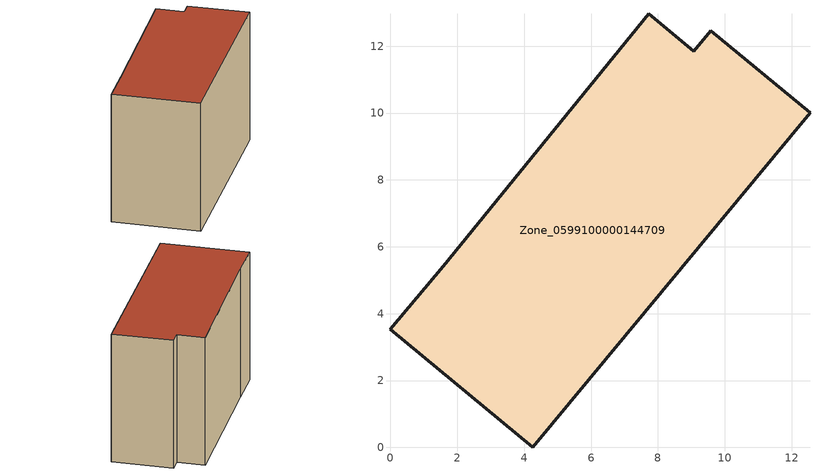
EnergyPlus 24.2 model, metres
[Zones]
Zone_0599100000144709
 floor ground (C_G): 9.07,11.85 9.58,12.46 12.55,10.01 4.25,0 0,3.54 1.58,5.42 7.72,12.97 z0
 wall outside (C_F): 9.58,12.46 9.07,11.85 7.72,12.97 1.58,5.42 0,3.54 4.25,0 12.55,10.01 9.58,12.46 z0:8.53
 roof outside (C_R): 1.58,5.42 0,3.54 4.25,0 12.55,10.01 9.58,12.46 9.07,11.85 7.72,12.97 z8.53
[BUILDING]
Pand.0599100000144709: North Axis=0; Terrain=City; Loads Convergence Tolerance Value=0.04; Temperature Convergence Tolerance Value=0.4; Solar Distribution=FullExterior; Maximum Number of Warmup Days=25; Minimum Number of Warmup Days=1
[Site:Location]
Rotterdam.The.Hague.AP_ZH_NLD Design_Conditions: Latitude=51.96; Longitude=4.45; Time Zone=1; Elevation=-4.5
[SITE:GROUNDTEMPERATURE:BUILDINGSURFACE]
18, 18, 18, 18, 18, 18, 18, 18, 18, 18, 18, 18
[MATERIAL] Thermal Absorptance=0.9; Solar Absorptance=0.7; Visible Absorptance=0.7
Name | Roughness | Thickness | Conductivity | Density | Specific Heat
G.TI.1946 | MediumSmooth | 0.15 | 1 | 540 | 1210
F.TI.1946 | Rough | 0.3 | 0.857143 | 1920 | 840
R.TI.1946 | MediumRough | 0.2 | 0.1 | 1500 | 1000
[CONSTRUCTION]
C_G: G.TI.1946
C_F: F.TI.1946
C_R: R.TI.1946
[ZONE]
Zone_0599100000144709: Type=1; Multiplier=1; Ceiling Height=Autocalculate; Volume=Autocalculate; Floor Area=autocalculate; Part of Total Floor Area=Yes
[ZONEINFILTRATION:DESIGNFLOWRATE]
Infil_Zone_0599100000144709: Zone or ZoneList or Space or SpaceList=Zone_0599100000144709; Schedule=AlwaysOn; Design Flow Rate Calculation Method=Flow/Area; Flow Rate per Floor Area=0.003; Constant Term Coefficient=1; Temperature Term Coefficient=0; Velocity Term Coefficient=0; Velocity Squared Term Coefficient=0
[HVACTEMPLATE:ZONE:IDEALLOADSAIRSYSTEM]
Zone_0599100000144709: Maximum Heating Supply Air Temperature=50; Minimum Cooling Supply Air Temperature=13; Maximum Heating Supply Air Humidity Ratio=0.0156; Minimum Cooling Supply Air Humidity Ratio=0.0077; Heating Limit=NoLimit; Cooling Limit=NoLimit; Dehumidification Control Type=ConstantSensibleHeatRatio; Cooling Sensible Heat Ratio=0.7; Dehumidification Setpoint=60; Humidification Control Type=None; Humidification Setpoint=30; Outdoor Air Method=None; Outdoor Air Flow Rate per Person=0.00944; Outdoor Air Flow Rate per Zone Floor Area=0; Outdoor Air Flow Rate per Zone=0; Demand Controlled Ventilation Type=None; Outdoor Air Economizer Type=NoEconomizer; Heat Recovery Type=None; Sensible Heat Recovery Effectiveness=0.7; Latent Heat Recovery Effectiveness=0.65
[ZONECONTROL:THERMOSTAT]
ThermostatControl_Zone_0599100000144709: Zone or ZoneList=Zone_0599100000144709; Control Type Schedule=DualSetpointControlType; Control 1=Thermostat_Zone_0599100000144709; Temperature Difference Between Cutout And Setpoint=0
[THERMOSTATSETPOINT:DUALSETPOINT]
Thermostat_Zone_0599100000144709: Heating Setpoint Temperature Schedule=HeatingSetpoint_Zone_0599100000144709; Cooling Setpoint Temperature Schedule=CoolingSetpoint_Zone_0599100000144709
[SCHEDULE:COMPACT]
HeatingSetpoint_Zone_0599100000144709: Through: 12/31, For: AllDays, Until: 24:00, 21
CoolingSetpoint_Zone_0599100000144709: Through: 12/31, For: AllDays, Until: 24:00, 24
DualSetpointControlType: Through: 12/31, For: AllDays, Until: 24:00, 4
AlwaysOn: Through: 12/31, For: AllDays, Until: 24:00, 1
